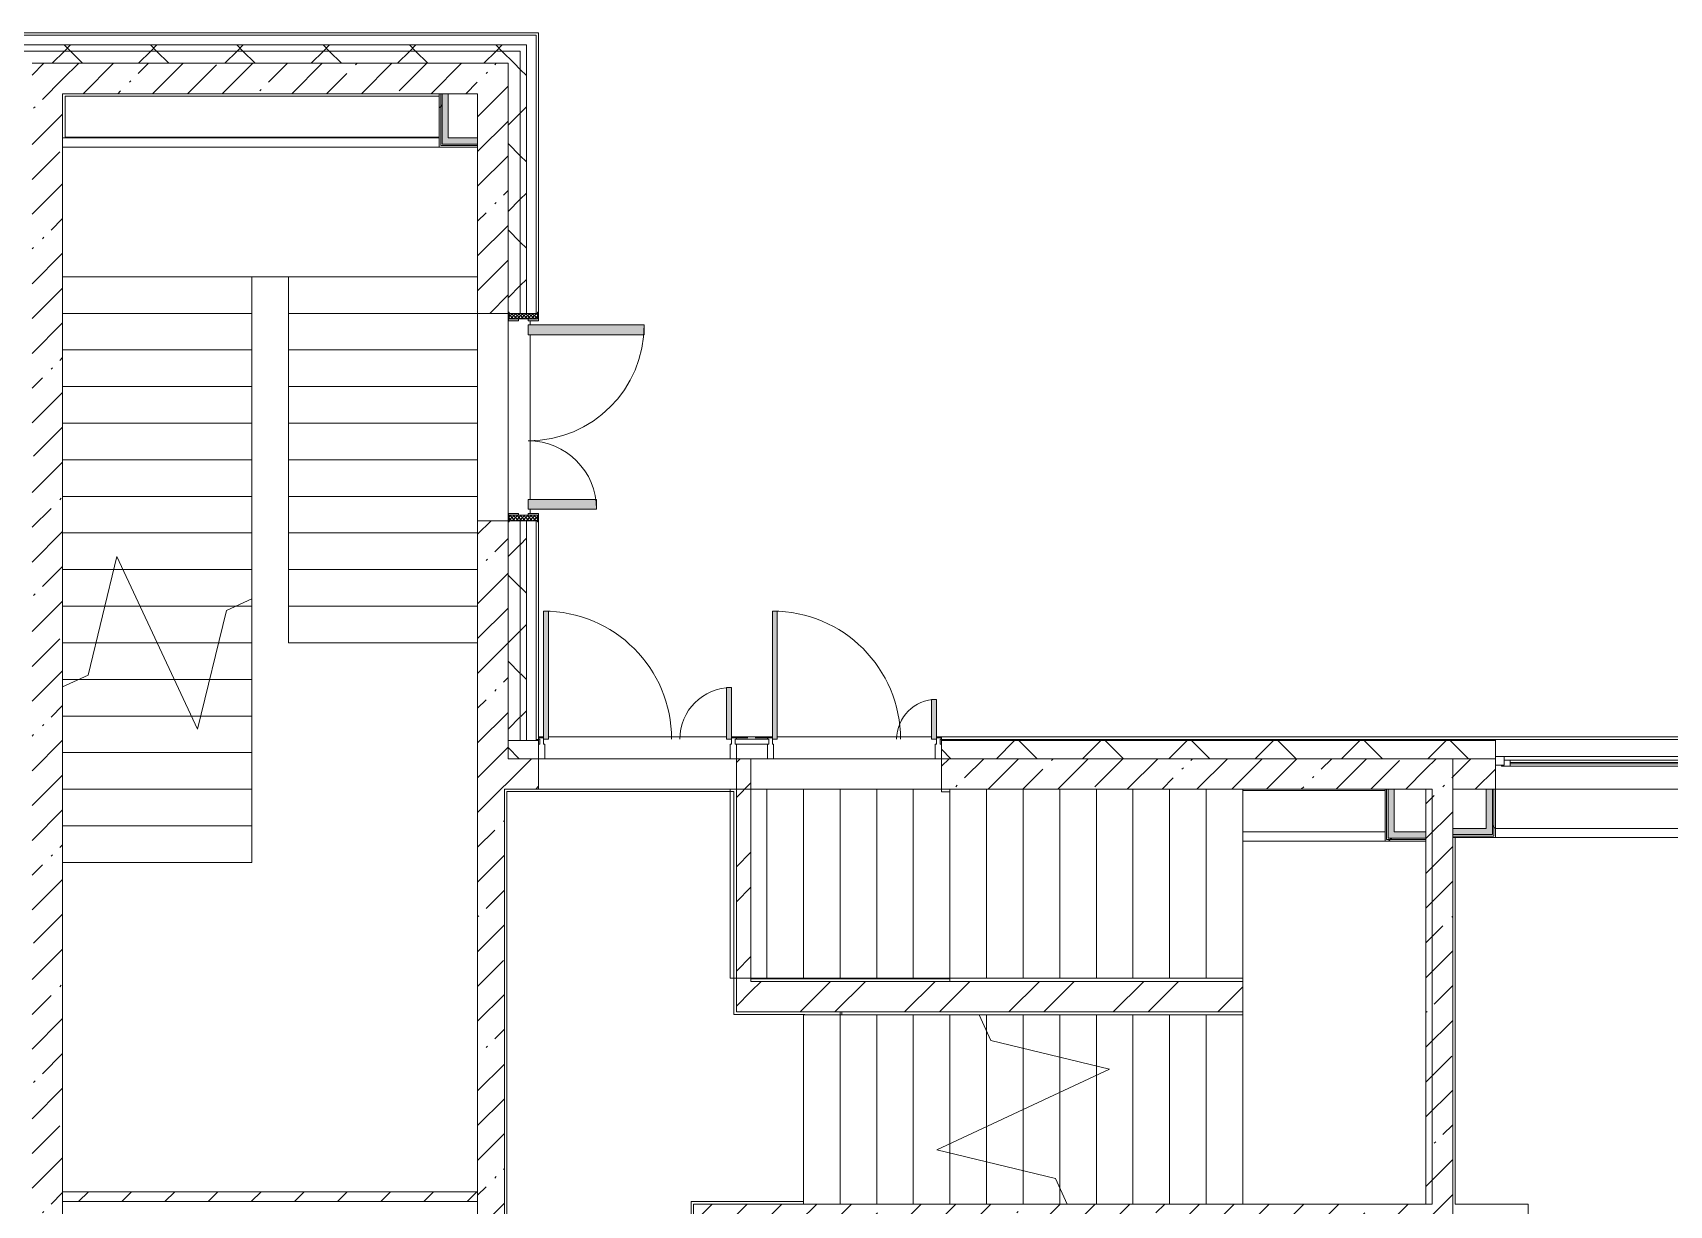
# Model space of a CAD drawing. Header units: millimetres. Extents: x -3377 to 186574, y -8553 to 29000.
# Drawn here: x 148729 to 162138, y 17740 to 27350 of the extents above; entities that cross this region are included whole.
import ezdxf

# ---------------------------------------------------------------- set-up
doc = ezdxf.new("R2010")
doc.units = ezdxf.units.MM
doc.linetypes.add('200_ШТРИХ__ш1_п0_6_', pattern=[160, 100, -60])
for name, color, linetype, lineweight in [('A-DETL-MBND-1', 7, '200_ШТРИХ__ш1_п0_6_', 9), ('A-GLAZ-2', 7, 'Continuous', 5), ('A-GLAZ-CWMG-2', 7, 'Continuous', 5), ('A-WALL', 7, 'Continuous', 9), ('A-WALL-4', 7, 'Continuous', 5), ('I-WALL-3', 7, 'Continuous', 5), ('S-STRS-4', 7, 'Continuous', 5), ('S-STRS-MBND-2', 7, 'Continuous', 5)]:
    doc.layers.add(name, color=color, linetype=linetype, lineweight=lineweight)
for name, color, linetype, lineweight, true_color in [('A-DOOR-3', 7, 'Continuous', 5, 0xaaaaaa), ('A-DOOR-4', 7, 'Continuous', 5, 0xe2e2e2), ('A-DOOR-FRAM-3', 7, 'Continuous', 5, 0xaaaaaa), ('A-FLOR-1', 7, 'Continuous', 5, 0xaaaaaa), ('I-WALL-1', 7, 'Continuous', 5, 0xe7e7e7), ('I-WALL-2', 7, 'Continuous', 9, 0xe7e7e7)]:
    doc.layers.add(name, color=color, linetype=linetype, lineweight=lineweight, true_color=true_color)
pattern_1 = [(45, (59563.6, 0), (-285.1231, 285.1231), []), (45, (59848.73, 0), (-285.1231, 285.1231), [504.031, -100.806, 16.764, -84.042])]
pattern_2 = [(45, (59563.6, 0), (-353.5534, 353.5534), []), (135, (59563.6, 0), (-353.5534, -353.5534), [])]
pattern_3 = [(45, (59563.6, 0), (-427.6843, 427.6843), []), (45, (59848.73, 0), (-427.6843, 427.6843), [])]
pattern_4 = [(45, (59563.6, 0), (-530.33, 530.33), []), (135, (59563.6, 0), (-530.33, -530.33), [])]

# ---------------------------------------------------------------- blocks, each defined once
blk = doc.blocks.new('110_Дверь_СКБ_2Ст_Внутренняя - ДН-4д_ ДОО_Дв_1450x2100h_Лестничная клетка-23615437-1_8_1_птичка')
at = {"layer": 'A-DOOR-3'}
h = blk.add_hatch(dxfattribs=at)
h.set_pattern_fill('FP_130', color=256, style=0, pattern_type=2)
h.set_pattern_definition([(135, (1471.41, 189.685), (-14.14214, -14.14214), []), (225, (1471.41, 189.685), (14.14214, -14.14214), [])])
h.paths.add_polyline_path([(862.5, -115), (862.5, 115), (817.5, 115), (817.5, -115)])
at = {"layer": 'A-DOOR-4'}
for points in [[(-662.5, 568.2), (-662.5, 990), (-742.5, 990), (-742.5, 40), (-662.5, 40), (-662.5, 105)], [(767.5, 568.2), (767.5, 600), (687.5, 600), (687.5, 40), (767.5, 40), (767.5, 109.2)]]:
    blk.add_hatch(color=256, dxfattribs=at).paths.add_polyline_path(points)
h = blk.add_hatch(color=256, dxfattribs=at)
h.paths.add_polyline_path([(872.5, 115), (872.5, 123), (802.5, 123), (802.5, 40), (817.5, 40), (817.5, 115), (862.5, 115)])
h.paths.add_polyline_path([(-777.5, 55), (-777.5, 123), (-847.5, 123), (-847.5, 115), (-792.5, 115), (-792.5, 40), (-777.5, 40)])
h = blk.add_hatch(color=256, dxfattribs=at)
h.paths.add_polyline_path([(872.5, -115), (817.5, -115), (817.5, -40), (802.5, -40), (802.5, -123), (872.5, -123)])
h.paths.add_polyline_path([(-777.5, -40), (-792.5, -40), (-792.5, -115), (-847.5, -115), (-847.5, -123), (-777.5, -123), (-777.5, -83.5)])
at = {"layer": 'A-DOOR-FRAM-3'}
h = blk.add_hatch(dxfattribs=at)
h.set_pattern_fill('FP_131', color=256, style=0, pattern_type=2)
h.set_pattern_definition([(45, (-651.384, 189.685), (-14.1421, 14.1421), []), (135, (-651.384, 189.685), (-14.1421, -14.1421), [])])
h.paths.add_polyline_path([(-792.5, -115), (-792.5, 115), (-837.5, 115), (-837.5, -115)])
at = {"layer": 'A-DOOR-3'}
for p, q in [((-742.5, 990), (-742.5, 40)), ((-662.5, 990), (-742.5, 990)), ((-662.5, 40), (-662.5, 990)), ((767.5, 600), (687.5, 600)), ((687.5, 600), (687.5, 40)), ((767.5, 40), (767.5, 600)), ((-777.5, 123), (-847.5, 123)), ((-847.5, 123), (-847.5, 115)), ((-847.5, 115), (-792.5, 115)), ((-792.5, 115), (-792.5, 40)), ((-792.5, 40), (-777.5, 40)), ((-777.5, 40), (-777.5, 123)), ((-742.5, 40), (-662.5, 40)), ((687.5, 40), (767.5, 40)), ((872.5, 123), (802.5, 123)), ((802.5, 123), (802.5, 40)), ((802.5, 40), (817.5, 40)), ((817.5, 40), (817.5, 115)), ((817.5, 115), (872.5, 115)), ((872.5, 115), (872.5, 123)), ((-847.5, -115), (-847.5, -123)), ((-792.5, -115), (-847.5, -115)), ((-847.5, -123), (-777.5, -123)), ((-777.5, -40), (-792.5, -40)), ((-792.5, -40), (-792.5, -115)), ((-777.5, -123), (-777.5, -40)), ((817.5, -40), (802.5, -40)), ((802.5, -40), (802.5, -123)), ((802.5, -123), (872.5, -123)), ((817.5, -115), (817.5, -40)), ((872.5, -115), (817.5, -115)), ((872.5, -123), (872.5, -115))]:
    blk.add_line(p, q, dxfattribs=at)
for centre, radius, start, end in [((-742.5, 40), 950, 0, 90), ((767.5, 40), 560, 90, 180)]:
    blk.add_arc(centre, radius, start, end, dxfattribs=at)
at = {"layer": 'A-DOOR-FRAM-3'}
for p, q in [((-792.5, 115), (-837.5, 115)), ((-837.5, 115), (-837.5, -115)), ((-792.5, -115), (-792.5, 115)), ((862.5, 115), (817.5, 115)), ((817.5, 115), (817.5, -115)), ((862.5, -115), (862.5, 115)), ((-837.5, -115), (-792.5, -115)), ((817.5, -115), (862.5, -115))]:
    blk.add_line(p, q, dxfattribs=at)
blk = doc.blocks.new('120_Окно_СКБ_2Ст_Фрамуга сверху - 120_Окно_СКБ_2Ст_2300х2500_h_ ДОО-23103760-1_8_1_птичка')
at = {"layer": 'A-GLAZ-2'}
for p, q in [((-1150, -127), (-1150, -57)), ((-1150, -57), (-1080, -57)), ((1150, -57), (-1150, -57)), ((-1080, -127), (-1150, -127)), ((-1150, -127), (-1100, -127)), ((-1080, -127), (-1100, -127)), ((-1100, -127), (-1100, -137)), ((-1080, -57), (-1080, -127)), ((-1080, -57), (1080, -57)), ((520, -87), (-1080, -87)), ((-1080, -87), (-1080, -127)), ((-1030, -137), (-1030, -87)), ((-1030, -107), (470, -107)), ((470, -117), (-1030, -117)), ((470, -137), (470, -87)), ((520, -127), (520, -57)), ((520, -57), (590, -57)), ((520, -127), (520, -87)), ((590, -127), (520, -127)), ((540, -127), (520, -127)), ((540, -127), (570, -127)), ((540, -127), (570, -127)), ((540, -137), (540, -127)), ((590, -127), (570, -127)), ((570, -127), (570, -137)), ((590, -57), (590, -127)), ((1080, -87), (590, -87)), ((590, -87), (590, -127)), ((640, -137), (640, -87)), ((640, -107), (1030, -107)), ((1030, -117), (640, -117)), ((1030, -137), (1030, -87)), ((1080, -127), (1080, -57)), ((1080, -57), (1150, -57)), ((1080, -127), (1080, -87)), ((1150, -127), (1080, -127)), ((1100, -127), (1080, -127)), ((1100, -127), (1150, -127)), ((1100, -137), (1100, -127)), ((1150, -57), (1150, -127)), ((-1100, -137), (540, -137)), ((540, -137), (-1100, -137)), ((570, -137), (1100, -137)), ((1100, -137), (570, -137))]:
    blk.add_line(p, q, dxfattribs=at)
blk = doc.blocks.new('DRS_ДПУ_распашная__2Ст_Прямоугольная1 - ВН-4_ Нр_ДО_1500х2200 глухая-26741401-1_8_1_птичка')
at = {"layer": 'A-DOOR-4'}
for points in [[(-770, 0), (-730, 0), (-730, 1050), (-770, 1050), (-770, 20)], [(770, 0), (770, 423), (730, 423), (730, 0)]]:
    blk.add_hatch(color=256, dxfattribs=at).paths.add_polyline_path(points)
at = {"layer": 'A-DOOR-3'}
for p, q in [((-770, 1050), (-770, 0)), ((-730, 1050), (-770, 1050)), ((-730, 0), (-730, 1050)), ((770, 423), (730, 423)), ((730, 423), (730, 0)), ((770, 0), (770, 423)), ((-770, 0), (-730, 0)), ((730, 0), (770, 0))]:
    blk.add_line(p, q, dxfattribs=at)
for centre, radius, start, end in [((-770, 0), 1050, 360, 90), ((770, 0), 423, 90, 180)]:
    blk.add_arc(centre, radius, start, end, dxfattribs=at)
blk = doc.blocks.new('Прямоугольный импост - Импост структурный с накладкой - 170мм-22855209-1_8_1_птичка')
at = {"layer": 'A-GLAZ-CWMG-2'}
for p, q in [((-50, 40), (-50, 160)), ((-50, 160), (0, 160)), ((0, 160), (0, 40)), ((-40, 40), (-50, 40)), ((-40, 0), (-40, 40)), ((-10, 40), (-10, 0)), ((0, 40), (-10, 40)), ((-10, 0), (0, 0)), ((0, 0), (0, -10)), ((0, -10), (-40, -10))]:
    blk.add_line(p, q, dxfattribs=at)
blk = doc.blocks.new('PNS_Панель прямоугольная - Нр_Металл - 40мм-23713233-1_8_1_птичка')
at = {"layer": 'A-GLAZ-2'}
for p, q in [((-137.5, 0), (137.5, 0)), ((137.5, 0), (-137.5, 0)), ((-127.5, -40), (127.5, -40))]:
    blk.add_line(p, q, dxfattribs=at)
blk = doc.blocks.new('Прямоугольный импост - Импост структурный с накладкой - 170мм-22855551-1_8_1_птичка')
at = {"layer": 'A-DETL-MBND-1'}
for p, q in [((94930, 21560), (94930, 21570)), ((95185, 21570), (94930, 21570)), ((95185, 21570), (95185, 21560))]:
    blk.add_line(p, q, dxfattribs=at)
blk = doc.blocks.new('Прямоугольный импост - Импост структурный с накладкой - 170мм-22855665-1_8_1_птичка')
at = {"layer": 'A-GLAZ-CWMG-2'}
for p, q in [((-25, 40), (-25, 160)), ((-25, 160), (25, 160)), ((25, 160), (25, 40)), ((-15, 40), (-25, 40)), ((-25, -10), (-25, 0)), ((-25, 0), (-15, 0)), ((-15, 0), (-15, 40)), ((15, 40), (15, 0)), ((25, 40), (15, 40)), ((15, -10), (-25, -10))]:
    blk.add_line(p, q, dxfattribs=at)
blk = doc.blocks.new('Прямоугольный импост - Импост структурный с накладкой - 170мм-V171-1_8_1_птичка')
at = {"layer": 'A-GLAZ-CWMG-2'}
for p, q in [((-25, 40), (-25, 160)), ((-25, 160), (25, 160)), ((25, 160), (25, 40)), ((-15, 40), (-25, 40)), ((-15, 0), (-15, 40)), ((15, 40), (15, 0)), ((25, 40), (15, 40)), ((15, 0), (25, 0)), ((25, 0), (25, -10)), ((25, -10), (-15, -10))]:
    blk.add_line(p, q, dxfattribs=at)
blk = doc.blocks.new('Прямоугольный импост - Импост структурный с накладкой - 170мм-22855280-1_8_1_птичка')
at = {"layer": 'A-GLAZ-CWMG-2'}
for p, q in [((0, 160), (-50, 160)), ((-50, 160), (-50, 40)), ((0, 40), (0, 160)), ((-50, 40), (-40, 40)), ((-40, 40), (-40, 0)), ((-10, 0), (-10, 40)), ((-10, 40), (0, 40)), ((0, 0), (-10, 0)), ((0, -10), (0, 0)), ((-40, -10), (0, -10))]:
    blk.add_line(p, q, dxfattribs=at)
blk = doc.blocks.new('DRS_ДПУ_распашная__2Ст_Прямоугольная1 - ВН-4_ Нр_ДО_1500х2200 глухая-26857260-1_8_1_птичка')
at = {"layer": 'A-DOOR-4'}
for points in [[(-672, 0), (-632, 0), (-632, 1050), (-672, 1050), (-672, 20)], [(632, 0), (672, 0), (672, 326), (632, 326), (632, 20)]]:
    blk.add_hatch(color=256, dxfattribs=at).paths.add_polyline_path(points)
at = {"layer": 'A-DOOR-3'}
for p, q in [((-672, 1050), (-672, 0)), ((-632, 1050), (-672, 1050)), ((-632, 0), (-632, 1050)), ((672, 326), (632, 326)), ((632, 326), (632, 0)), ((672, 0), (672, 326)), ((-672, 0), (-632, 0)), ((632, 0), (672, 0))]:
    blk.add_line(p, q, dxfattribs=at)
for centre, radius, start, end in [((-672, 0), 1050, 360, 90), ((672, 0), 326, 90, 180)]:
    blk.add_arc(centre, radius, start, end, dxfattribs=at)
blk = doc.blocks.new('Зашивка приборов отопления - Зашивка приборов отопления-33267402-1_8_1_птичка')
at = {"layer": 'A-WALL-4'}
for p, q in [((103450, 21150), (101150, 21150)), ((105550, 21150), (104650, 21150)), ((107750, 21150), (106850, 21150)), ((101150, 20829), (108150, 20829)), ((108150, 20829), (101150, 20829)), ((101150, 20754), (108150, 20754))]:
    blk.add_line(p, q, dxfattribs=at)
blk = doc.blocks.new('Зашивка приборов отопления4 - Зашивка приборов отопления-33272095-1_8_1_птичка')
at = {"layer": 'A-WALL-4'}
for p, q in [((121445, 18487.5), (124530, 18487.5)), ((124530, 18487.5), (121445, 18487.5)), ((121445, 18412.5), (124530, 18412.5))]:
    blk.add_line(p, q, dxfattribs=at)
blk = doc.blocks.new('Зашивка приборов отопления32 - Зашивка приборов отопления-33323791-1_8_1_птичка')
at = {"layer": 'A-WALL-4'}
for p, q in [((126595, 120), (125430, 120)), ((126595, 45), (125430, 45)), ((125430, 45), (126595, 45)), ((126595, 45), (126595, 120)), ((126595, -295), (126595, 45)), ((125430, -295), (126595, -295))]:
    blk.add_line(p, q, dxfattribs=at)

msp = doc.modelspace()

# ---------------------------------------------------------------- hatches: boundary and pattern name
at = {"layer": 'A-WALL-4'}
h = msp.add_hatch(dxfattribs=at)
h.set_pattern_fill('FP_118', color=256, style=0, pattern_type=2)
h.set_pattern_definition(pattern_2)
h.paths.add_polyline_path([(150456.9, 27200), (152773.6, 27200), (152773.6, 27250), (148573.6, 27250), (148573.6, 27200), (149598.9, 27200)])
h = msp.add_hatch(dxfattribs=at)
h.set_pattern_fill('FP_118', color=256, style=0, pattern_type=2)
h.set_pattern_definition(pattern_2)
h.paths.add_polyline_path([(149598.9, 27100), (152723.6, 27100), (152723.6, 27200), (148573.6, 27200), (148573.6, 27100), (148993.3, 27100)])
h = msp.add_hatch(dxfattribs=at)
h.set_pattern_fill('FP_118', color=256, style=0, pattern_type=2)
h.set_pattern_definition(pattern_2)
h.paths.add_polyline_path([(152623.6, 21550), (152723.6, 21550), (152723.6, 23350), (152633.6, 23350), (152633.6, 23340), (152625.6, 23340), (152623.6, 21553)])
h.paths.add_polyline_path([(152663.9, 25050), (152723.6, 25050), (152723.6, 27100), (152623.6, 27100), (152625.6, 25060), (152633.6, 25060), (152633.6, 25050), (152657.6, 25050)])
h = msp.add_hatch(dxfattribs=at)
h.set_pattern_fill('FP_118', color=256, style=0, pattern_type=2)
h.set_pattern_definition(pattern_2)
h.paths.add_polyline_path([(152732.8, 21550), (152773.6, 21550), (152773.6, 23350), (152723.6, 23350), (152728.2, 21550)])
h.paths.add_polyline_path([(152733.6, 25050), (152773.6, 25050), (152773.6, 27200), (152723.6, 27200), (152723.6, 25050)])
h = msp.add_hatch(dxfattribs=at)
h.set_pattern_fill('FP_118', color=256, style=0, pattern_type=2)
h.set_pattern_definition(pattern_2)
h.paths.add_polyline_path([(163013.6, 21400), (164213.6, 21400), (164213.6, 21550), (163013.6, 21550), (163013.6, 21486)])
h.paths.add_polyline_path([(169513.6, 21400), (170366.8, 21400), (170258.3, 21550), (169513.6, 21550)])
h.paths.add_polyline_path([(152623.6, 21400), (152873.6, 21400), (152870.1, 21550), (152623.6, 21550)])
h.paths.add_polyline_path([(168613.6, 21400), (168613.6, 21550), (167313.6, 21550), (167313.6, 21400), (168188.4, 21400)])
h.paths.add_polyline_path([(156243.6, 21400), (160713.6, 21400), (160713.6, 21550), (156173.6, 21550), (156173.6, 21400)])
h.paths.add_polyline_path([(170798.7, 21400), (170690.2, 21550), (170505.1, 21550), (170613.6, 21400), (170690.2, 21400)])
h.paths.add_polyline_path([(166413.6, 21400), (166413.6, 21550), (165113.6, 21550), (165113.6, 21400), (166329.5, 21400)])
at = {"layer": 'I-WALL-1'}
for points in [[(160638.6, 20779), (160688.6, 20779), (160688.6, 21150), (160638.6, 21150), (160638.6, 20827.8)], [(160397.9, 20779), (160638.6, 20779), (160638.6, 20829), (160363.6, 20823.4), (160363.6, 20779)]]:
    msp.add_hatch(color=256, dxfattribs=at).paths.add_polyline_path(points)
at = {"layer": 'I-WALL-2'}
for points in [[(152083.6, 26437.5), (152133.6, 26437.5), (152133.6, 26850), (152083.6, 26850), (152083.6, 26487.5)], [(152133.6, 26437.5), (152373.6, 26437.5), (152373.6, 26487.5), (152133.6, 26487.5)], [(159833.6, 20750), (159883.6, 20750), (159883.6, 21150), (159833.6, 21150), (159833.6, 20767.4)], [(159883.6, 20750), (160143.6, 20750), (160143.6, 20800), (159883.6, 20800), (159883.6, 20767.4)]]:
    msp.add_hatch(color=256, dxfattribs=at).paths.add_polyline_path(points)
at = {"layer": 'I-WALL-3'}
h = msp.add_hatch(dxfattribs=at)
h.set_pattern_fill('FP_99', color=256, style=0, pattern_type=2)
h.set_pattern_definition(pattern_1)
h.paths.add_polyline_path([(148723.6, 17270), (148973.6, 17270), (148973.6, 27100), (148723.6, 27100), (148723.6, 17850)])
h = msp.add_hatch(dxfattribs=at)
h.set_pattern_fill('FP_99', color=256, style=0, pattern_type=2)
h.set_pattern_definition(pattern_1)
h.paths.add_polyline_path([(152338.5, 26850), (152373.6, 26850), (152373.6, 27100), (148973.6, 27100), (148973.6, 26850), (152058.6, 26850)])
h = msp.add_hatch(dxfattribs=at)
h.set_pattern_fill('FP_99', color=256, style=0, pattern_type=2)
h.set_pattern_definition(pattern_1)
h.paths.add_polyline_path([(152593.6, 21150), (152623.6, 21150), (152623.6, 23350), (152373.6, 23350), (152373.6, 21150)])
h.paths.add_polyline_path([(152373.6, 25050), (152623.6, 25050), (152623.6, 27100), (152373.6, 27100), (152373.6, 25941.5)])
h = msp.add_hatch(dxfattribs=at)
h.set_pattern_fill('FP_208', color=256, style=0, pattern_type=2)
h.set_pattern_definition(pattern_4)
h.paths.add_polyline_path([(152058.6, 26412.5), (152071.1, 26412.5), (152071.1, 26850), (152058.6, 26850), (152058.6, 26425)])
h = msp.add_hatch(dxfattribs=at)
h.set_pattern_fill('FP_208', color=256, style=0, pattern_type=2)
h.set_pattern_definition(pattern_4)
h.paths.add_polyline_path([(152071.1, 26425), (152083.6, 26425), (152083.6, 26850), (152071.1, 26850), (152071.1, 26437.5)])
h = msp.add_hatch(dxfattribs=at)
h.set_pattern_fill('FP_99', color=256, style=0, pattern_type=2)
h.set_pattern_definition(pattern_1)
h.paths.add_polyline_path([(158643.6, 21150), (160143.6, 21150), (160143.6, 21400), (156173.6, 21400), (156173.6, 21150), (157034.7, 21150)])
h.paths.add_polyline_path([(152809.2, 21150), (152873.6, 21150), (152873.6, 21400), (152623.6, 21400), (152623.6, 21150)])
h = msp.add_hatch(dxfattribs=at)
h.set_pattern_fill('FP_169', color=256, style=0, pattern_type=2)
h.set_pattern_definition(pattern_3)
h.paths.add_polyline_path([(154613.6, 19325), (154613.6, 21400), (154493.6, 21400), (154493.6, 19325)])
h = msp.add_hatch(dxfattribs=at)
h.set_pattern_fill('FP_99', color=256, style=0, pattern_type=2)
h.set_pattern_definition(pattern_1)
h.paths.add_polyline_path([(160363.6, 17750), (160363.6, 21400), (160143.6, 21400), (160143.6, 17750), (160253, 17750)])
h = msp.add_hatch(dxfattribs=at)
h.set_pattern_fill('FP_99', color=256, style=0, pattern_type=2)
h.set_pattern_definition(pattern_1)
h.paths.add_polyline_path([(163013.6, 21150), (164213.6, 21150), (164213.6, 21400), (163013.6, 21400), (163013.6, 21217.1)])
h.paths.add_polyline_path([(160363.6, 21150), (160713.6, 21150), (160713.6, 21400), (160363.6, 21400), (160363.6, 21153.4)])
h.paths.add_polyline_path([(165613.6, 21150), (166413.6, 21150), (166413.6, 21400), (165613.6, 21400), (165613.6, 21246.2)])
h.paths.add_polyline_path([(167788.6, 21150), (168613.6, 21150), (168613.6, 21400), (167313.6, 21400), (167313.6, 21150), (167738.6, 21150)])
h.paths.add_polyline_path([(169513.6, 21150), (169913.6, 21150), (169913.6, 21400), (169513.6, 21400), (169513.6, 21342.3)])
h = msp.add_hatch(dxfattribs=at)
h.set_pattern_fill('FP_99', color=256, style=0, pattern_type=2)
h.set_pattern_definition(pattern_1)
h.paths.add_polyline_path([(152563.6, 13620), (152563.6, 13628), (152593.6, 13628), (152593.2, 21150), (152373.6, 21150), (152373.6, 13620), (152387.4, 13620)])
h = msp.add_hatch(dxfattribs=at)
h.set_pattern_fill('FP_208', color=256, style=0, pattern_type=2)
h.set_pattern_definition(pattern_4)
h.paths.add_polyline_path([(160701.1, 20766.5), (160701.1, 21150), (160688.6, 21150), (160688.6, 20766.5)])
h = msp.add_hatch(dxfattribs=at)
h.set_pattern_fill('FP_208', color=256, style=0, pattern_type=2)
h.set_pattern_definition(pattern_4)
h.paths.add_polyline_path([(160701.1, 20754), (160713.6, 20755), (160713.6, 21150), (160701.1, 21150), (160701.1, 20755)])
h = msp.add_hatch(dxfattribs=at)
h.set_pattern_fill('FP_208', color=256, style=0, pattern_type=2)
h.set_pattern_definition(pattern_4)
h.paths.add_polyline_path([(159883.6, 20725), (160143.6, 20725), (160143.6, 20737.5), (159821.1, 20737.5), (159823.2, 20725), (159833.6, 20725)])
h = msp.add_hatch(dxfattribs=at)
h.set_pattern_fill('FP_208', color=256, style=0, pattern_type=2)
h.set_pattern_definition(pattern_4)
h.paths.add_polyline_path([(160143.6, 20737.5), (160143.6, 20750), (159833.6, 20750), (159833.6, 20737.5), (160048.8, 20737.5)])
h = msp.add_hatch(dxfattribs=at)
h.set_pattern_fill('FP_169', color=256, style=0, pattern_type=2)
h.set_pattern_definition(pattern_3)
h.paths.add_polyline_path([(155175.8, 19325), (158643.6, 19325), (158643.6, 19575), (154613.6, 19575), (154613.6, 19325), (155053.6, 19325)])
h = msp.add_hatch(dxfattribs=at)
h.set_pattern_fill('FP_116', color=256, style=0, pattern_type=2)
h.set_pattern_definition([(45, (59563.6, 0), (-176.7767, 176.7767), [])])
h.paths.add_polyline_path([(152373.6, 17770), (152373.6, 17850), (148973.6, 17850), (148977.4, 17770), (152353.6, 17770)])
h = msp.add_hatch(dxfattribs=at)
h.set_pattern_fill('FP_99', color=256, style=0, pattern_type=2)
h.set_pattern_definition(pattern_1)
h.paths.add_polyline_path([(154246.3, 13620), (154363.6, 13620), (154363.6, 17750), (154143.6, 17750), (154143.6, 13620)])
h = msp.add_hatch(dxfattribs=at)
h.set_pattern_fill('FP_99', color=256, style=0, pattern_type=2)
h.set_pattern_definition(pattern_1)
h.paths.add_polyline_path([(160363.6, 17530), (160363.6, 17750), (154363.6, 17750), (154363.6, 17530), (160143.6, 17530)])

# ---------------------------------------------------------------- linework, layer by layer
at = {"layer": 'A-FLOR-1'}
for p, q in [((152058.6, 26830), (148993.6, 26830)), ((148993.6, 26830), (148993.6, 26495)), ((148993.6, 26495), (152058.6, 26495)), ((154748.6, 21400), (154613.6, 21400)), ((156123.6, 21400), (154798.6, 21400)), ((154473.6, 21130), (152613.6, 21130)), ((152613.6, 21130), (152613.6, 13628)), ((154493.6, 21150), (152873.6, 21150)), ((154473.6, 19304), (154473.6, 21130)), ((156173.6, 21129.5), (156173.6, 21150)), ((156243.6, 21129.5), (156173.6, 21129.5)), ((156243.6, 19575), (156243.6, 21129.5)), ((160383.6, 20754), (160383.6, 17750)), ((154613.6, 19595.5), (156243.6, 19595.5)), ((155343.6, 19300), (155343.6, 19325)), ((155358.6, 19300), (155358.6, 19325)), ((155053.6, 19304), (154473.6, 19304)), ((154123.6, 13620), (154123.6, 17770.5)), ((154123.6, 17770.5), (155043.6, 17770.5)), ((160383.6, 17750), (160981.6, 17750)), ((160981.6, 17750), (160981.6, 15165))]:
    msp.add_line(p, q, dxfattribs=at)
at = {"layer": 'A-WALL'}
for p, q in [((152853.6, 27330), (148570.6, 27330)), ((152773.6, 27250), (148573.6, 27250)), ((152773.6, 25050), (152773.6, 27250)), ((152853.6, 25050), (152853.6, 27330)), ((152723.6, 27200), (148573.6, 27200)), ((152623.6, 25050), (152623.6, 27100)), ((152723.6, 25050), (152723.6, 27200)), ((152071.1, 26425), (152071.1, 26850)), ((152083.6, 26437.5), (152083.6, 26850)), ((152373.6, 26425), (152071.1, 26425)), ((152373.6, 26437.5), (152083.6, 26437.5)), ((152373.6, 26412.5), (152373.6, 26487.5)), ((152623.6, 23350), (152623.6, 21400)), ((152723.6, 21550), (152723.6, 23350)), ((152773.6, 21550), (152773.6, 23350)), ((152853.6, 21550), (152853.6, 23350)), ((152873.6, 21550), (152623.6, 21550)), ((152853.6, 21558), (152873.6, 21558)), ((152873.6, 21553), (152853.6, 21553)), ((160713.6, 21553), (156173.6, 21553)), ((160713.6, 21550), (156173.6, 21550)), ((152623.6, 21400), (152873.6, 21400)), ((156173.6, 21400), (160143.6, 21400)), ((160363.6, 21400), (160713.6, 21400)), ((159821.1, 20737.5), (159821.1, 21150)), ((159833.6, 20750), (159833.6, 21150)), ((160688.6, 20779), (160688.6, 21150)), ((160701.1, 20766.5), (160701.1, 21150)), ((160143.6, 20725), (160143.6, 20800)), ((160363.6, 20829), (160363.6, 20754)), ((160143.6, 20737.5), (159821.1, 20737.5)), ((160143.6, 20750), (159833.6, 20750)), ((160363.6, 20779), (160688.6, 20779)), ((160363.6, 20766.5), (160701.1, 20766.5)), ((148973.6, 17850), (148973.6, 17770)), ((152373.6, 17770), (152373.6, 17850))]:
    msp.add_line(p, q, dxfattribs=at)
at = {"layer": 'A-WALL-4'}
for p, q in [((152873.6, 27350), (148565.6, 27350)), ((152873.6, 25050), (152873.6, 27350)), ((148723.6, 27100), (152623.6, 27100)), ((152803.6, 24990), (152803.6, 24955)), ((152803.6, 24875), (152803.6, 23525)), ((152803.6, 23445), (152803.6, 23410)), ((152873.6, 21400), (152873.6, 23350)), ((152873.6, 21580), (152913.6, 21580)), ((152953.6, 21580), (154413.6, 21580)), ((154453.6, 21580), (154788.6, 21580)), ((154828.6, 21580), (156093.6, 21580)), ((156133.6, 21580), (170705.6, 21580)), ((156173.6, 21580), (156173.6, 21400)), ((165113.6, 21558), (156173.6, 21558)), ((160713.6, 21400), (160713.6, 21558)), ((160143.6, 21400), (160363.6, 21400))]:
    msp.add_line(p, q, dxfattribs=at)
at = {"layer": 'I-WALL-3'}
for p, q in [((148973.6, 17850), (148973.6, 26850)), ((148973.6, 26850), (152373.6, 26850)), ((152058.6, 26850), (152058.6, 26412.5)), ((152133.6, 26487.5), (152133.6, 26850)), ((152373.6, 26850), (152373.6, 26487.5)), ((152373.6, 26487.5), (152133.6, 26487.5)), ((152058.6, 26412.5), (152373.6, 26412.5)), ((152373.6, 26412.5), (152373.6, 17850)), ((152373.6, 25050), (152623.6, 25050)), ((152623.6, 25050), (152623.6, 23350)), ((152623.6, 23350), (152373.6, 23350)), ((152873.6, 21150), (152873.6, 21400)), ((152923.6, 21400), (154443.6, 21400)), ((154613.6, 21400), (154493.6, 21400)), ((154493.6, 21400), (154493.6, 19325)), ((154613.6, 19575), (154613.6, 21400)), ((156173.6, 21400), (156173.6, 21150)), ((160363.6, 21400), (160363.6, 20829)), ((160713.6, 20754), (160713.6, 21400)), ((152593.6, 21150), (152873.6, 21150)), ((152593.6, 13628), (152593.6, 21150)), ((156173.6, 21150), (160143.6, 21150)), ((159808.6, 21150), (159808.6, 20725)), ((159883.6, 20800), (159883.6, 21150)), ((160143.6, 21150), (160143.6, 20800)), ((165113.6, 21150), (160363.6, 21150)), ((160638.6, 21150), (160638.6, 20829)), ((160143.6, 20800), (159883.6, 20800)), ((160638.6, 20829), (160363.6, 20829)), ((159808.6, 20725), (160143.6, 20725)), ((160143.6, 20725), (160143.6, 17750)), ((160363.6, 20754), (160363.6, 17530)), ((160363.6, 20754), (160713.6, 20754)), ((158643.6, 19575), (154613.6, 19575)), ((158643.6, 19325), (158643.6, 19575)), ((154493.6, 19325), (158643.6, 19325)), ((152373.6, 17850), (148973.6, 17850)), ((148973.6, 17270), (148973.6, 17770)), ((148973.6, 17770), (152373.6, 17770)), ((152373.6, 17770), (152373.6, 17270)), ((154143.6, 17750), (154143.6, 13620)), ((160143.6, 17750), (154143.6, 17750))]:
    msp.add_line(p, q, dxfattribs=at)
at = {"layer": 'S-STRS-4'}
for p, q in [((149392.2, 22950), (149468.8, 22950)), ((149392.2, 22950), (149468.8, 22950)), ((150523.6, 22650), (150523.6, 22711.4)), ((149319.3, 22650), (149608.7, 22650)), ((149319.3, 22650), (149608.7, 22650)), ((150392, 22650), (150523.6, 22650)), ((150392, 22650), (150523.6, 22650)), ((150523.6, 22350), (150523.6, 22650)), ((149246.4, 22350), (149748.6, 22350)), ((149246.4, 22350), (149748.6, 22350)), ((150250.9, 22350), (150523.6, 22350)), ((150250.9, 22350), (150523.6, 22350)), ((150523.6, 22050), (150523.6, 22350)), ((149105.3, 22050), (149888.5, 22050)), ((149105.3, 22050), (149888.5, 22050)), ((150177.9, 22050), (150523.6, 22050)), ((150177.9, 22050), (150523.6, 22050)), ((150523.6, 21750), (150523.6, 22050)), ((148973.6, 21750), (150028.4, 21750)), ((148973.6, 21750), (150028.4, 21750)), ((150105, 21750), (150523.6, 21750)), ((150105, 21750), (150523.6, 21750)), ((150523.6, 21450), (150523.6, 21750)), ((148973.6, 21450), (150523.6, 21450)), ((148973.6, 21450), (150523.6, 21450)), ((150523.6, 21150), (150523.6, 21450)), ((148973.6, 21150), (150523.6, 21150)), ((148973.6, 21150), (150523.6, 21150)), ((150523.6, 20850), (150523.6, 21150)), ((156243.6, 19600), (156243.6, 21150)), ((156543.6, 19600), (156543.6, 21150)), ((156543.6, 19600), (156543.6, 21150)), ((156843.6, 19600), (156843.6, 21150)), ((156843.6, 19600), (156843.6, 21150)), ((157143.6, 19600), (157143.6, 21150)), ((157143.6, 19600), (157143.6, 21150)), ((157443.6, 19600), (157443.6, 21150)), ((157443.6, 19600), (157443.6, 21150)), ((157743.6, 19600), (157743.6, 21150)), ((157743.6, 19600), (157743.6, 21150)), ((158043.6, 19600), (158043.6, 21150)), ((158043.6, 19600), (158043.6, 21150)), ((158343.6, 19600), (158343.6, 21150)), ((158343.6, 19600), (158343.6, 21150)), ((158643.6, 21140), (158643.6, 21150)), ((158643.6, 21140), (158643.6, 21150)), ((148973.6, 20850), (150523.6, 20850)), ((148973.6, 20850), (150523.6, 20850)), ((150523.6, 20550), (150523.6, 20850)), ((158643.6, 19600), (158643.6, 20725)), ((158643.6, 19600), (158643.6, 20725)), ((148973.6, 20550), (150523.6, 20550)), ((148973.6, 20550), (150523.6, 20550)), ((156543.6, 19600), (156243.6, 19600)), ((156843.6, 19600), (156543.6, 19600)), ((157143.6, 19600), (156843.6, 19600)), ((157443.6, 19600), (157143.6, 19600)), ((157743.6, 19600), (157443.6, 19600)), ((158043.6, 19600), (157743.6, 19600)), ((158343.6, 19600), (158043.6, 19600)), ((158643.6, 19600), (158343.6, 19600)), ((158643.6, 19600), (158643.6, 19575)), ((158643.6, 19325), (158643.6, 19300)), ((155043.6, 19300), (155043.6, 17750)), ((155043.6, 19300), (155343.6, 19300)), ((155043.6, 19300), (155043.6, 17750)), ((155343.6, 19300), (155643.6, 19300)), ((155343.6, 19300), (155343.6, 17750)), ((155343.6, 19300), (155343.6, 17750)), ((155643.6, 19300), (155943.6, 19300)), ((155643.6, 19300), (155643.6, 17750)), ((155643.6, 19300), (155643.6, 17750)), ((155943.6, 19300), (156243.6, 19300)), ((155943.6, 19300), (155943.6, 17750)), ((155943.6, 19300), (155943.6, 17750)), ((156243.6, 19300), (156482.2, 19300)), ((156243.6, 19300), (156243.6, 18245.2)), ((156243.6, 19300), (156243.6, 18245.2)), ((156482.2, 19300), (156543.6, 19300)), ((156543.6, 19300), (156843.6, 19300)), ((156543.6, 19300), (156543.6, 19168.4)), ((156543.6, 19300), (156543.6, 19168.4)), ((156843.6, 19300), (157143.6, 19300)), ((156843.6, 19300), (156843.6, 19027.2)), ((156843.6, 19300), (156843.6, 19027.2)), ((157143.6, 19300), (157443.6, 19300)), ((157143.6, 19300), (157143.6, 18954.3)), ((157143.6, 19300), (157143.6, 18954.3)), ((157443.6, 19300), (157743.6, 19300)), ((157443.6, 19300), (157443.6, 18881.4)), ((157443.6, 19300), (157443.6, 18881.4)), ((157743.6, 19300), (158043.6, 19300)), ((157743.6, 19300), (157743.6, 17750)), ((157743.6, 19300), (157743.6, 17750)), ((158043.6, 19300), (158343.6, 19300)), ((158043.6, 19300), (158043.6, 17750)), ((158043.6, 19300), (158043.6, 17750)), ((158343.6, 19300), (158643.6, 19300)), ((158343.6, 19300), (158343.6, 17750)), ((158343.6, 19300), (158343.6, 17750)), ((158643.6, 19300), (158643.6, 17750)), ((156543.6, 19168.4), (156543.6, 18385.1)), ((156543.6, 19168.4), (156543.6, 18385.1)), ((156843.6, 19027.2), (156843.6, 18525)), ((156843.6, 19027.2), (156843.6, 18525)), ((157143.6, 18954.3), (157143.6, 18664.9)), ((157143.6, 18954.3), (157143.6, 18664.9)), ((157443.6, 18881.4), (157443.6, 18804.8)), ((157443.6, 18881.4), (157443.6, 18804.8)), ((157443.6, 18804.8), (157443.6, 17750)), ((157443.6, 18804.8), (157443.6, 17750)), ((157143.6, 18664.9), (157143.6, 17881.6)), ((157143.6, 18664.9), (157143.6, 17881.6)), ((156843.6, 18525), (156843.6, 18022.8)), ((156843.6, 18525), (156843.6, 18022.8)), ((156543.6, 18385.1), (156543.6, 18095.7)), ((156543.6, 18385.1), (156543.6, 18095.7)), ((156243.6, 18245.2), (156243.6, 18168.6)), ((156243.6, 18245.2), (156243.6, 18168.6)), ((156243.6, 18168.6), (156243.6, 17750)), ((156243.6, 18168.6), (156243.6, 17750)), ((156543.6, 18095.7), (156543.6, 17750)), ((156543.6, 18095.7), (156543.6, 17750)), ((156843.6, 18022.8), (156843.6, 17750)), ((156843.6, 18022.8), (156843.6, 17750)), ((157143.6, 17881.6), (157143.6, 17750)), ((157143.6, 17881.6), (157143.6, 17750)), ((157143.6, 17750), (157205, 17750))]:
    msp.add_line(p, q, dxfattribs=at)
at = {"layer": 'S-STRS-MBND-2'}
for p, q in [((148973.6, 26850), (148973.6, 25350)), ((152373.6, 26850), (148973.6, 26850)), ((152373.6, 25350), (152373.6, 26850)), ((148973.6, 25350), (150523.6, 25350)), ((148973.6, 22650), (148973.6, 25350)), ((148973.6, 25350), (150523.6, 25350)), ((150523.6, 25350), (150823.6, 25350)), ((150523.6, 22711.4), (150523.6, 25350)), ((152373.6, 25350), (150823.6, 25350)), ((150823.6, 25350), (150823.6, 22350)), ((152373.6, 25350), (150823.6, 25350)), ((152373.6, 25350), (152373.6, 22350)), ((148973.6, 25050), (150523.6, 25050)), ((148973.6, 25050), (150523.6, 25050)), ((152373.6, 25050), (150823.6, 25050)), ((152373.6, 25050), (150823.6, 25050)), ((148973.6, 24750), (150523.6, 24750)), ((148973.6, 24750), (150523.6, 24750)), ((152373.6, 24750), (150823.6, 24750)), ((152373.6, 24750), (150823.6, 24750)), ((148973.6, 24450), (150523.6, 24450)), ((148973.6, 24450), (150523.6, 24450)), ((152373.6, 24450), (150823.6, 24450)), ((152373.6, 24450), (150823.6, 24450)), ((148973.6, 24150), (150523.6, 24150)), ((148973.6, 24150), (150523.6, 24150)), ((152373.6, 24150), (150823.6, 24150)), ((152373.6, 24150), (150823.6, 24150)), ((148973.6, 23850), (150523.6, 23850)), ((148973.6, 23850), (150523.6, 23850)), ((152373.6, 23850), (150823.6, 23850)), ((152373.6, 23850), (150823.6, 23850)), ((148973.6, 23550), (150523.6, 23550)), ((148973.6, 23550), (150523.6, 23550)), ((152373.6, 23550), (150823.6, 23550)), ((152373.6, 23550), (150823.6, 23550)), ((148973.6, 23250), (150523.6, 23250)), ((148973.6, 23250), (150523.6, 23250)), ((152373.6, 23250), (150823.6, 23250)), ((152373.6, 23250), (150823.6, 23250)), ((148973.6, 22950), (149392.2, 22950)), ((148973.6, 22950), (149392.2, 22950)), ((149418.4, 23058.1), (149182.2, 22085.9)), ((150078.8, 21641.9), (149418.4, 23058.1)), ((149468.8, 22950), (150523.6, 22950)), ((149468.8, 22950), (150523.6, 22950)), ((152373.6, 22950), (150823.6, 22950)), ((152373.6, 22950), (150823.6, 22950)), ((150523.6, 22711.4), (150315.1, 22614.1)), ((148973.6, 22650), (149319.3, 22650)), ((148973.6, 22650), (149319.3, 22650)), ((149608.7, 22650), (150392, 22650)), ((149608.7, 22650), (150392, 22650)), ((150315.1, 22614.1), (150078.8, 21641.9)), ((152373.6, 22650), (150823.6, 22650)), ((152373.6, 22650), (150823.6, 22650)), ((148973.6, 22350), (149246.4, 22350)), ((148973.6, 22350), (149246.4, 22350)), ((149748.6, 22350), (150250.9, 22350)), ((149748.6, 22350), (150250.9, 22350)), ((152373.6, 22350), (150823.6, 22350)), ((149182.2, 22085.9), (148973.6, 21988.6)), ((148973.6, 22050), (149105.3, 22050)), ((148973.6, 22050), (149105.3, 22050)), ((149888.5, 22050), (150177.9, 22050)), ((149888.5, 22050), (150177.9, 22050)), ((150028.4, 21750), (150105, 21750)), ((150028.4, 21750), (150105, 21750)), ((154443.6, 19600), (154443.6, 21150)), ((158643.6, 21150), (154443.6, 21150)), ((154743.6, 19600), (154743.6, 21150)), ((154743.6, 19600), (154743.6, 21150)), ((155043.6, 19600), (155043.6, 21150)), ((155043.6, 19600), (155043.6, 21150)), ((155343.6, 19600), (155343.6, 21150)), ((155343.6, 19600), (155343.6, 21150)), ((155643.6, 19600), (155643.6, 21150)), ((155643.6, 19600), (155643.6, 21150)), ((155943.6, 19600), (155943.6, 21150)), ((155943.6, 19600), (155943.6, 21150)), ((156243.6, 19600), (156243.6, 21150)), ((156243.6, 19600), (156243.6, 21150)), ((156543.6, 19600), (156543.6, 21150)), ((156543.6, 19600), (156543.6, 21150)), ((156843.6, 19600), (156843.6, 21150)), ((156843.6, 19600), (156843.6, 21150)), ((157143.6, 19600), (157143.6, 21150)), ((157143.6, 19600), (157143.6, 21150)), ((157443.6, 19600), (157443.6, 21150)), ((157443.6, 19600), (157443.6, 21150)), ((157743.6, 19600), (157743.6, 21150)), ((157743.6, 19600), (157743.6, 21150)), ((158043.6, 19600), (158043.6, 21150)), ((158043.6, 19600), (158043.6, 21150)), ((158343.6, 19600), (158343.6, 21150)), ((158343.6, 19600), (158343.6, 21150)), ((160193.6, 21150), (158643.6, 21150)), ((158643.6, 19600), (158643.6, 21150)), ((158643.6, 19600), (158643.6, 21150)), ((160193.6, 17750), (160193.6, 21150)), ((158643.6, 19600), (154443.6, 19600)), ((158643.6, 19600), (158643.6, 19300)), ((156482.2, 19300), (158643.6, 19300)), ((156579.5, 19091.4), (156482.2, 19300)), ((156543.6, 19300), (156543.6, 19168.4)), ((156543.6, 19300), (156543.6, 19168.4)), ((156843.6, 19300), (156843.6, 19027.2)), ((156843.6, 19300), (156843.6, 19027.2)), ((157143.6, 19300), (157143.6, 18954.3)), ((157143.6, 19300), (157143.6, 18954.3)), ((157443.6, 19300), (157443.6, 18881.4)), ((157443.6, 19300), (157443.6, 18881.4)), ((157743.6, 19300), (157743.6, 17750)), ((157743.6, 19300), (157743.6, 17750)), ((158043.6, 19300), (158043.6, 17750)), ((158043.6, 19300), (158043.6, 17750)), ((158343.6, 19300), (158343.6, 17750)), ((158343.6, 19300), (158343.6, 17750)), ((158643.6, 19300), (158643.6, 17750)), ((158643.6, 19300), (158643.6, 17750)), ((157551.7, 18855.2), (156579.5, 19091.4)), ((156135.6, 18194.8), (157551.7, 18855.2)), ((157443.6, 18804.8), (157443.6, 17750)), ((157443.6, 18804.8), (157443.6, 17750)), ((157143.6, 18664.9), (157143.6, 17881.6)), ((157143.6, 18664.9), (157143.6, 17881.6)), ((156843.6, 18525), (156843.6, 18022.8)), ((156843.6, 18525), (156843.6, 18022.8)), ((156543.6, 18385.1), (156543.6, 18095.7)), ((156543.6, 18385.1), (156543.6, 18095.7)), ((156243.6, 18245.2), (156243.6, 18168.6)), ((156243.6, 18245.2), (156243.6, 18168.6)), ((157107.7, 17958.6), (156135.6, 18194.8)), ((157205, 17750), (157107.7, 17958.6)), ((157205, 17750), (158643.6, 17750)), ((158643.6, 17750), (160193.6, 17750))]:
    msp.add_line(p, q, dxfattribs=at)

# ---------------------------------------------------------------- block references
at = {"layer": 'A-DETL-MBND-1'}
msp.add_blockref('Прямоугольный импост - Импост структурный с накладкой - 170мм-22855551-1_8_1_птичка', (59563.6, 0), dxfattribs=at)
at = {"layer": 'A-DOOR-3', "rotation": 269.9999999999998}
msp.add_blockref('110_Дверь_СКБ_2Ст_Внутренняя - ДН-4д_ ДОО_Дв_1450x2100h_Лестничная клетка-23615437-1_8_1_птичка', (152748.6, 24212.5), dxfattribs=at)
at = {"layer": 'A-DOOR-3'}
for name, p in [('DRS_ДПУ_распашная__2Ст_Прямоугольная1 - ВН-4_ Нр_ДО_1500х2200 глухая-26741401-1_8_1_птичка', (153683.6, 21560)), ('DRS_ДПУ_распашная__2Ст_Прямоугольная1 - ВН-4_ Нр_ДО_1500х2200 глухая-26857260-1_8_1_птичка', (155461.1, 21560))]:
    msp.add_blockref(name, p, dxfattribs=at)
at = {"layer": 'A-GLAZ-2'}
for name, p in [('PNS_Панель прямоугольная - Нр_Металл - 40мм-23713233-1_8_1_птичка', (154621.1, 21560)), ('120_Окно_СКБ_2Ст_Фрамуга сверху - 120_Окно_СКБ_2Ст_2300х2500_h_ ДОО-23103760-1_8_1_птичка', (161863.6, 21475))]:
    msp.add_blockref(name, p, dxfattribs=at)
at = {"layer": 'A-GLAZ-CWMG-2', "rotation": 180}
msp.add_blockref('Прямоугольный импост - Импост структурный с накладкой - 170мм-22855280-1_8_1_птичка', (152873.6, 21560), dxfattribs=at)
at = {"layer": 'A-GLAZ-CWMG-2', "extrusion": (0, 0, -1), "rotation": 180}
for name, p in [('Прямоугольный импост - Импост структурный с накладкой - 170мм-V171-1_8_1_птичка', (-154468.6, 21560)), ('Прямоугольный импост - Импост структурный с накладкой - 170мм-22855665-1_8_1_птичка', (-154773.6, 21560)), ('Прямоугольный импост - Импост структурный с накладкой - 170мм-22855209-1_8_1_птичка', (-156173.6, 21560))]:
    msp.add_blockref(name, p, dxfattribs=at)
at = {"layer": 'A-WALL-4'}
for name, p in [('Зашивка приборов отопления4 - Зашивка приборов отопления-33272095-1_8_1_птичка', (27528.6, 8000)), ('Зашивка приборов отопления - Зашивка приборов отопления-33267402-1_8_1_птичка', (59563.6, 0))]:
    msp.add_blockref(name, p, dxfattribs=at)
at = {"layer": 'A-WALL-4', "rotation": 180}
msp.add_blockref('Зашивка приборов отопления32 - Зашивка приборов отопления-33323791-1_8_1_птичка', (285238.6, 20845), dxfattribs=at)

doc.saveas('drawing.dxf')
